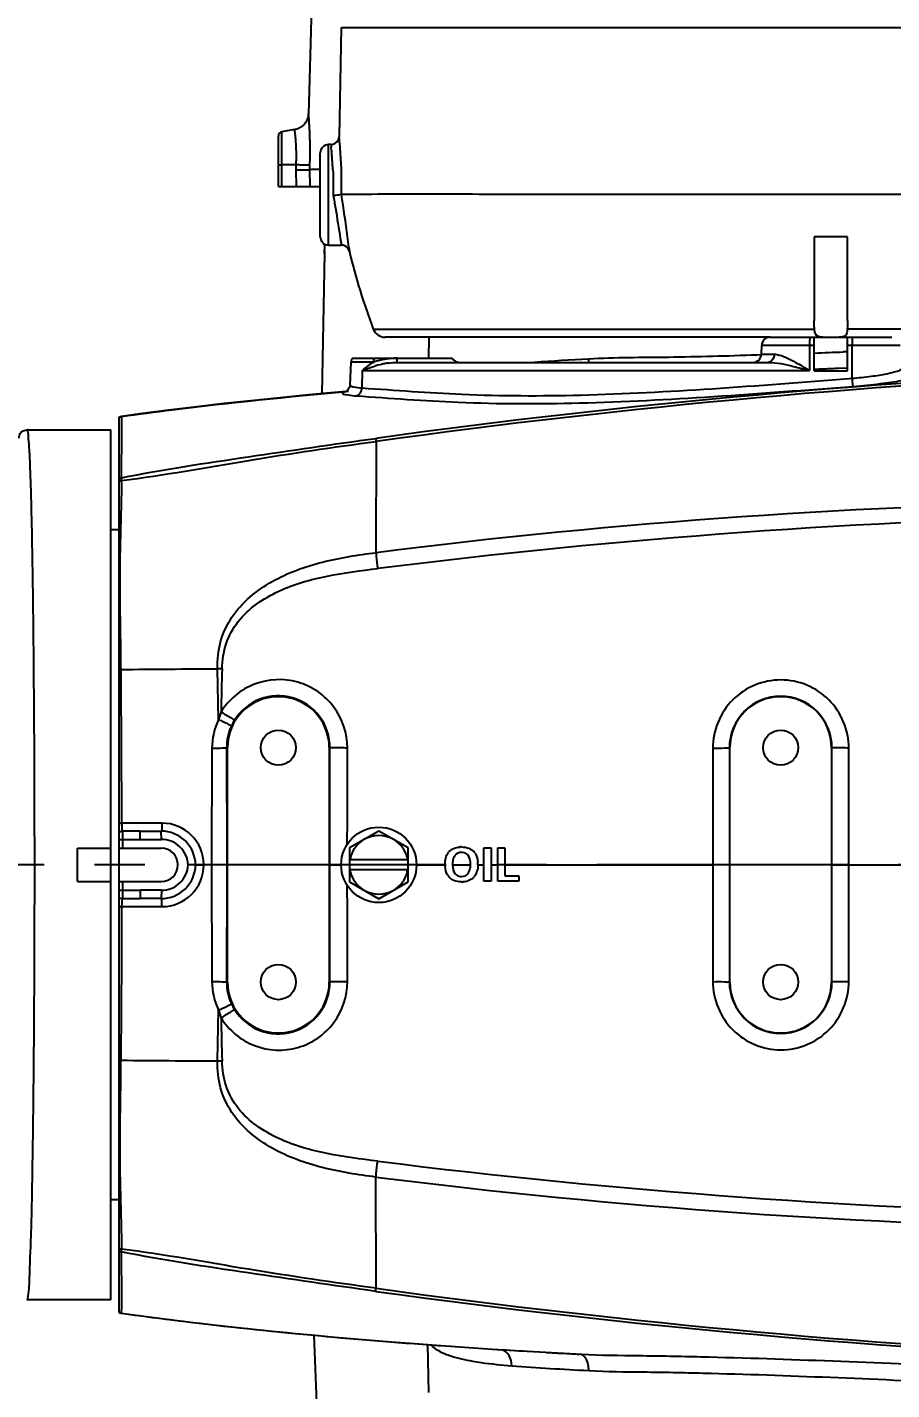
# Model space of a CAD drawing. Header units: millimetres. Extents: x 4086 to 8300, y 123 to 1549.
# Drawn here: x 7691.4 to 7717.22, y 625.55 to 666.22 of the extents above; entities that cross this region are included whole.
import ezdxf

# ---------------------------------------------------------------- set-up
doc = ezdxf.new("R2010")
doc.units = ezdxf.units.MM
doc.linetypes.add('CENTER', pattern=[0.6, 0.375, -0.075, 0.075, -0.075])
for name, color, linetype in [('中心线', 7, 'Continuous'), ('外形图', 7, 'Continuous'), ('尺寸标注', 7, 'Continuous'), ('运动范围', 7, 'Continuous')]:
    doc.layers.add(name, color=color, linetype=linetype)
doc.styles.add('思源黑', font='SourceHanSansCN-Normal.ttf')
doc.dimstyles.new('尺寸标注_1_4比例', dxfattribs={"dimtxt": 7, "dimasz": 6, "dimexe": 2, "dimexo": 1.5, "dimgap": 1, "dimtad": 1, "dimdec": 1, "dimlfac": 4, "dimdsep": 46, "dimtxsty": '思源黑', "dimcen": 0.09, "dimadec": 0, "dimazin": 0, "dimtp": 0.01, "dimtm": 0.01, "dimtfac": 1, "dimtdec": 1, "dimtofl": 0, "dimtmove": 0, "dimatfit": 3, "dimfxl": 1, "dimtolj": 1, "dimarcsym": 0})

# ---------------------------------------------------------------- blocks, each defined once
blk = doc.blocks.new('*D992')
at = {"layer": 'Defpoints', "color": 0}
for p in [(7645.229, 641.211), (7660.171, 641.211), (7727.758, 641.211), (7952.406, 601.599), (7690.663, 584.809)]:
    blk.add_point(p, dxfattribs=at)
at = {"layer": '尺寸标注', "color": 0, "lineweight": -2}
blk.add_line((7661.671, 641.211), (7662.252, 641.211), dxfattribs=at)
blk.add_arc((7727.758, 641.211), 67.507, 185.09413, 344.90587, dxfattribs=at)
at = {"layer": '尺寸标注', "color": 0}
for points in [[(7661.517, 635.261), (7659.519, 635.172), (7660.252, 641.211)], [(7793.912, 623.414), (7791.96, 623.849), (7794.24, 629.488)]]:
    blk.add_solid(points, dxfattribs=at)
at = {"layer": '尺寸标注', "color": 0, "insert": (7727.758, 578.414), "char_height": 7, "attachment_point": 5, "style": '思源黑'}
blk.add_mtext('\\A1;+\\A1;170%%d', dxfattribs=at)
blk = doc.blocks.new('*D993')
at = {"layer": 'Defpoints', "color": 0}
for p in [(7690.62, 697.68), (7952.412, 680.804), (7645.229, 641.211), (7664.809, 641.211), (7727.758, 641.211)]:
    blk.add_point(p, dxfattribs=at)
at = {"layer": '尺寸标注', "color": 0, "lineweight": -2}
blk.add_arc((7727.758, 641.211), 67.588, 15.08339, 174.91199, dxfattribs=at)
at = {"layer": '尺寸标注', "color": 0}
for points in [[(7792.042, 658.581), (7793.994, 659.016), (7794.32, 652.942)], [(7659.438, 647.249), (7661.436, 647.16), (7660.171, 641.211)]]:
    blk.add_solid(points, dxfattribs=at)
at = {"layer": '尺寸标注', "color": 0, "insert": (7727.758, 713.509), "char_height": 7, "attachment_point": 5, "style": '思源黑'}
blk.add_mtext('\\A1;-\\A1;170%%d', dxfattribs=at)

msp = doc.modelspace()

# ---------------------------------------------------------------- linework, layer by layer
at = {"layer": '中心线', "linetype": 'CENTER', "ltscale": 20}
msp.add_line((7979.909, 641.2169), (7475.7605, 641.2169), dxfattribs=at)
at = {"layer": '外形图'}
for p, q in [((7700.7768, 666.2169), (7700.7165, 662.9614)), ((7700.783, 666.2169), (7731.2033, 666.2169)), ((7698.9003, 661.4669), (7698.9003, 662.9737)), ((7699.3839, 663.1639), (7699.0036, 663.0968)), ((7699.0036, 661.4669), (7699.0036, 663.0968)), ((7700.4003, 659.7169), (7700.4003, 662.7169)), ((7700.4645, 662.7169), (7700.4003, 662.7169)), ((7700.1503, 659.9669), (7700.1503, 662.4669)), ((7699.4314, 662.1107), (7699.0036, 662.1094)), ((7699.427, 661.9643), (7699.4314, 662.1107)), ((7699.4369, 661.4669), (7699.427, 661.9643)), ((7699.8374, 661.9685), (7699.8414, 662.1039)), ((7699.8474, 661.4669), (7699.8375, 661.9685)), ((7698.9003, 661.4669), (7700.1503, 661.4669)), ((7700.4003, 659.7169), (7700.777, 659.7169)), ((7700.775, 659.7317), (7700.777, 659.7169)), ((7715.9003, 659.9669), (7714.9003, 659.9669)), ((7714.9003, 659.9669), (7714.9003, 657.4616)), ((7715.9003, 657.4616), (7715.9003, 659.9669)), ((7700.2756, 659.4669), (7700.1981, 655.2792)), ((7700.2792, 659.5335), (7700.276, 659.4669)), ((7701.0043, 659.6527), (7701.0199, 659.5261)), ((7701.0199, 659.5261), (7701.0199, 659.5259)), ((7701.7336, 657.21), (7702.6955, 657.2098)), ((7713.5834, 656.9669), (7702.0844, 656.9669)), ((7702.6955, 657.2098), (7705.4003, 657.2098)), ((7703.3916, 656.9669), (7703.3807, 656.3419)), ((7705.4003, 657.2098), (7714.9089, 657.2102)), ((7713.5834, 656.9669), (7714.9003, 656.9669)), ((7714.9003, 656.9669), (7715.9003, 656.9669)), ((7714.9003, 655.9669), (7714.9003, 656.9669)), ((7725.4003, 657.21), (7715.8917, 657.2103)), ((7715.9003, 656.9669), (7717.2173, 656.9669)), ((7715.9003, 655.9669), (7715.9003, 656.9669)), ((7713.3242, 656.4581), (7713.3335, 656.7256)), ((7713.3242, 656.4581), (7713.7119, 656.4581)), ((7713.3335, 656.7256), (7714.9003, 656.7256)), ((7714.764, 656.7256), (7714.7631, 655.9756)), ((7715.9004, 656.5356), (7715.7677, 656.5301)), ((7715.9003, 656.7256), (7717.4671, 656.7256)), ((7716.0378, 655.7404), (7716.0366, 656.7256)), ((7701.0454, 655.538), (7701.0694, 656.2256)), ((7701.0694, 656.2256), (7701.1027, 656.3419)), ((7701.7495, 656.2256), (7701.0694, 656.2256)), ((7701.1027, 656.3419), (7704.094, 656.3419)), ((7702.4341, 656.2169), (7713.5309, 656.2169)), ((7713.3144, 656.4367), (7713.184, 656.4324)), ((7701.3996, 655.454), (7701.4136, 655.9756)), ((7701.4136, 655.9756), (7714.7631, 655.9756)), ((7714.9003, 655.9669), (7715.9003, 655.9669)), ((7715.9004, 656.0441), (7715.6269, 656.0332)), ((7715.9465, 655.7332), (7716.0378, 655.7404)), ((7700.959, 655.3633), (7700.9266, 655.3422)), ((7700.9926, 655.3489), (7700.996, 655.3492)), ((7701.0454, 655.538), (7701.0454, 655.5375)), ((7694.2191, 654.6031), (7694.1503, 654.5818)), ((7694.1503, 627.8519), (7694.1503, 654.5818)), ((7694.2192, 654.6015), (7694.2191, 654.6031)), ((7694.2195, 654.584), (7694.2192, 654.6015)), ((7694.2196, 654.5817), (7694.2195, 654.584)), ((7691.4004, 654.2019), (7693.9003, 654.2019)), ((7693.9003, 628.2319), (7693.9003, 654.2019)), ((7701.816, 653.8567), (7701.8142, 650.5352)), ((7694.2123, 652.7687), (7694.2158, 653.0388)), ((7694.2137, 652.7521), (7694.2126, 652.7644)), ((7694.1503, 651.2169), (7693.9003, 651.2169)), ((7694.2055, 646.6279), (7694.2004, 647.0498)), ((7697.1147, 645.5573), (7697.0842, 647.0712)), ((7694.2286, 642.7156), (7694.2055, 646.6279)), ((7696.9143, 644.7018), (7696.9025, 641.2169)), ((7697.3807, 644.7169), (7697.3545, 644.7169)), ((7697.3807, 637.7169), (7697.3807, 644.7169)), ((7700.42, 644.7169), (7700.4407, 644.7169)), ((7700.42, 644.7169), (7700.42, 637.7169)), ((7712.3807, 644.7169), (7712.3677, 644.7169)), ((7712.3677, 644.7169), (7712.3699, 641.2169)), ((7712.3807, 637.7169), (7712.3807, 644.7169)), ((7715.42, 644.7169), (7715.4318, 644.7169)), ((7715.42, 644.7169), (7715.42, 637.7169)), ((7715.4296, 641.2169), (7715.4318, 644.7169)), ((7694.2291, 642.4618), (7694.2286, 642.7156)), ((7694.1503, 642.4609), (7694.1887, 642.4615)), ((7694.1887, 642.4615), (7694.2291, 642.4618)), ((7694.2503, 641.7169), (7694.2503, 642.222)), ((7694.7696, 642.2211), (7694.2503, 642.222)), ((7694.7696, 642.2211), (7694.2503, 642.2211)), ((7694.7696, 641.9712), (7694.7696, 642.2211)), ((7695.4058, 641.9747), (7695.403, 642.2224)), ((7701.9003, 642.2272), (7701.0253, 641.722)), ((7702.7753, 641.722), (7701.9003, 642.2272)), ((7694.1503, 641.9712), (7694.7696, 641.9712)), ((7700.9588, 641.8326), (7700.9591, 642.1266)), ((7692.9003, 641.7169), (7693.9003, 641.7169)), ((7692.9003, 640.7169), (7692.9003, 641.7169)), ((7694.1503, 641.7169), (7695.4003, 641.7169)), ((7701.0253, 641.722), (7701.0253, 640.7117)), ((7702.7753, 640.7117), (7702.7753, 641.722)), ((7705.0331, 641.7294), (7705.2504, 641.7294)), ((7705.0331, 640.7294), (7705.0331, 641.7294)), ((7705.2504, 641.7294), (7705.2504, 640.7294)), ((7705.4495, 641.7294), (7705.6668, 641.7294)), ((7705.4495, 640.7294), (7705.4495, 641.7294)), ((7705.6668, 641.7294), (7705.6668, 640.8902)), ((7696.9025, 641.2169), (7696.6734, 641.2169)), ((7696.9025, 641.2169), (7696.9143, 637.7319)), ((7697.3571, 641.2169), (7696.9025, 641.2169)), ((7700.4383, 641.2169), (7700.7753, 641.2169)), ((7702.7753, 641.3669), (7701.0253, 641.3669)), ((7702.7624, 641.0669), (7701.0383, 641.0669)), ((7703.0253, 641.2169), (7703.878, 641.2168)), ((7704.1021, 641.2169), (7704.6368, 641.2168)), ((7704.861, 641.2169), (7705.0331, 641.2169)), ((7705.2504, 641.2169), (7705.4495, 641.2169)), ((7712.3699, 641.2169), (7712.3677, 637.7169)), ((7715.4318, 637.7169), (7715.4296, 641.2169)), ((7692.9003, 640.7169), (7693.9003, 640.7169)), ((7694.1503, 640.7169), (7695.4003, 640.7169)), ((7694.2503, 640.2117), (7694.2503, 640.7169)), ((7700.9591, 640.3078), (7700.9588, 640.6011)), ((7701.0253, 640.7117), (7701.9003, 640.2065)), ((7701.9003, 640.2065), (7702.7753, 640.7117)), ((7705.2504, 640.7294), (7705.0331, 640.7294)), ((7706.0819, 640.7294), (7705.4495, 640.7294)), ((7705.6668, 640.8902), (7706.0819, 640.8902)), ((7706.0819, 640.8902), (7706.0819, 640.7294)), ((7694.1503, 640.4625), (7694.7696, 640.4625)), ((7694.2503, 640.2126), (7694.7696, 640.2126)), ((7694.2503, 640.2117), (7694.7696, 640.2126)), ((7694.7696, 640.4625), (7694.7696, 640.2126)), ((7695.4058, 640.459), (7695.403, 640.2113)), ((7694.1503, 639.9728), (7694.1887, 639.9722)), ((7694.1887, 639.9722), (7694.2291, 639.9719)), ((7694.2286, 639.7184), (7694.2291, 639.9719)), ((7697.3807, 637.7169), (7697.3545, 637.7169)), ((7700.42, 637.7169), (7700.4407, 637.7169)), ((7712.3807, 637.7169), (7712.3677, 637.7169)), ((7715.42, 637.7169), (7715.4318, 637.7169)), ((7697.0842, 635.3625), (7697.1147, 636.8764)), ((7701.816, 628.577), (7701.8142, 631.8985)), ((7694.1503, 631.2169), (7693.9003, 631.2169)), ((7694.2158, 629.3951), (7694.2123, 629.665)), ((7693.9003, 628.2319), (7691.4004, 628.2319)), ((7694.2192, 627.8322), (7694.2222, 628.0448)), ((7694.1503, 627.8519), (7694.2191, 627.8306)), ((7694.2191, 627.8306), (7694.2192, 627.8322)), ((7703.3916, 625.4669), (7703.3667, 626.8943)), ((7703.9025, 626.8554), (7704.3195, 626.8262)), ((7704.3195, 626.8263), (7705.4342, 626.7524)), ((7705.4028, 626.7544), (7705.4533, 626.7512)), ((7705.4342, 626.7524), (7707.9578, 626.6075))]:
    msp.add_line(p, q, dxfattribs=at)
for points in [[(7699.9005, 667.2163), (7699.8473, 665.3794), (7699.7955, 663.6306)], [(7699.7955, 663.6303), (7699.7955, 663.6287), (7699.7953, 663.6253), (7699.7951, 663.621), (7699.7948, 663.6158), (7699.7943, 663.6098), (7699.7937, 663.6029), (7699.7928, 663.5952), (7699.7917, 663.5864), (7699.7902, 663.5761), (7699.7882, 663.5644), (7699.7857, 663.5515), (7699.7825, 663.5375), (7699.7787, 663.5228), (7699.7742, 663.5075), (7699.769, 663.4917), (7699.7631, 663.4755), (7699.7563, 663.4589), (7699.7487, 663.4419), (7699.7401, 663.4247), (7699.7305, 663.4071), (7699.7198, 663.3893), (7699.7078, 663.3713), (7699.6946, 663.3531), (7699.6801, 663.3349), (7699.6641, 663.3168), (7699.6466, 663.2988), (7699.6277, 663.2812), (7699.6071, 663.264), (7699.585, 663.2475), (7699.5612, 663.2317), (7699.5356, 663.2168), (7699.5082, 663.203), (7699.4789, 663.1905), (7699.4477, 663.1795), (7699.4144, 663.1702), (7699.3839, 663.1639)], [(7700.9264, 655.3441), (7700.3492, 655.2932), (7699.6131, 655.2251), (7698.8559, 655.1513), (7698.0788, 655.0716), (7697.2808, 654.9852), (7696.4613, 654.8912), (7695.6202, 654.7889), (7694.7581, 654.677), (7694.2191, 654.6031)], [(7701.0454, 655.5375), (7701.0386, 655.4893), (7700.959, 655.3633)], [(7694.1503, 654.5802), (7694.1668, 654.5876), (7694.1839, 654.5936), (7694.2014, 654.5983), (7694.2192, 654.6015)], [(7694.1503, 652.7499), (7694.1703, 652.758), (7694.1911, 652.7643), (7694.2123, 652.7687)], [(7694.1503, 652.6713), (7694.1667, 652.6773), (7694.1836, 652.6823), (7694.201, 652.6861), (7694.2186, 652.6888)], [(7694.1503, 647.046), (7694.1665, 647.0477), (7694.1833, 647.0492), (7694.2004, 647.0502)], [(7694.1503, 635.3872), (7694.1665, 635.3855), (7694.1832, 635.3842), (7694.2004, 635.3831)], [(7694.1503, 629.7624), (7694.1667, 629.7564), (7694.1836, 629.7514), (7694.201, 629.7476), (7694.2186, 629.7449)], [(7694.1503, 629.6838), (7694.1703, 629.6757), (7694.191, 629.6694), (7694.2123, 629.665)], [(7694.1503, 627.8535), (7694.1668, 627.8461), (7694.1839, 627.8401), (7694.2014, 627.8354), (7694.2192, 627.8322)], [(7694.2191, 627.8306), (7694.8044, 627.7505), (7695.718, 627.6326), (7696.6141, 627.5245), (7697.4905, 627.4254), (7698.3459, 627.3342), (7699.1801, 627.2504), (7699.9914, 627.1732), (7700.7772, 627.1024), (7701.5355, 627.0375), (7702.2645, 626.9783), (7702.9617, 626.9243), (7703.6169, 626.8758), (7703.9025, 626.8554)], [(7699.9599, 627.1762), (7700.0474, 624.9115), (7700.1799, 621.6968)]]:
    msp.add_lwpolyline(points, dxfattribs=at)
for centre, radius in [((7698.9003, 644.7169), 0.525), ((7713.9003, 644.7169), 0.525), ((7701.9003, 641.2169), 1.125), ((7698.9003, 637.7169), 0.525), ((7713.9003, 637.7169), 0.525)]:
    msp.add_circle(centre, radius, dxfattribs=at)
for centre, radius, start, end in [((7699.0253, 662.9737), 0.125, 100, 180), ((7700.4003, 662.4669), 0.25, 90, 180), ((7691.6224, 661.6327), 8.9095, 4.69219, 5.57116), ((7690.1059, 661.5099), 10.431, 3.48902, 4.68311), ((7685.8446, 661.4886), 14.944, 358.97028, 3.71589), ((7688.5386, 661.4111), 12.0014, 2.6197, 3.5041), ((7635.6871, 651.3628), 65.8416, 7.510549, 8.61282), ((7700.4003, 659.9669), 0.25, 180, 270), ((7684.2921, 660.2769), 16.0044, 357.33765, 357.99292), ((7651.2583, 653.45), 50.1312, 7.10737, 7.47173), ((7720.4867, 664.2554), 20.0331, 193.65554, 200.59069), ((7702.0844, 657.3419), 0.375, 200.59706, 270.00172), ((7713.5834, 656.7169), 0.25, 90, 178), ((7713.0743, 656.4669), 0.25, 270, 358), ((7721.7825, 656.717), 7.0185, 179.73491, 179.93006), ((7699.2291, 1052.2081), 396.0235, 272.268104, 272.393469), ((7709.019, 656.717), 7.0177, 0.06995, 0.26512), ((7704.1649, 647.4596), 9.0923, 105.26495, 105.50543), ((7702.773, 652.7734), 3.4747, 103.16929, 106.9999), ((7702.6252, 653.3934), 2.8373, 100.92673, 103.11605), ((7702.5466, 653.8021), 2.4211, 98.53794, 100.93294), ((7704.3105, 656.4669), 0.25, 210, 264.4186), ((7713.3682, 554.7281), 101.7181, 92.931009, 93.848419), ((7707.3523, 656.2948), 0.815, 354.50525, 1.29013), ((7734.5453, 416.2834), 239.9091, 92.368384, 97.843413), ((7735.2493, 411.8958), 244.2595, 92.495735, 97.867122), ((7701.5039, 659.3881), 4.1815, 265.41546, 266.23222), ((7692.5045, 652.5691), 1.7183, 3.53912, 3.99271), ((7726.4012, 455.6418), 196.4382, 90.792838, 97.190228), ((7727.7984, 442.9778), 208.7015, 91.137878, 97.137828), ((7696.4478, 620.4872), 26.5917, 88.34018, 88.62859), ((7811.0411, 643.9247), 113.8665, 178.418271, 179.063363), ((6978.5927, 641.2568), 713.0299, 359.9968263, 0.4337003), ((7698.9003, 644.7169), 1.5196, 0, 180), ((7713.9003, 644.7169), 1.5196, 0, 180), ((7696.8747, 642.475), 2.6456, 180.28591, 180.78944), ((7696.9414, 642.4759), 2.7124, 180.78813, 181.27275), ((7694.8624, 756.9117), 114.6906, 269.953678, 270.270109), ((7695.4226, 641.2111), 1.2509, 0.26411, 89.96523), ((7694.7689, 699.925), 57.9538, 270.000695, 270.629609), ((7701.9003, 641.2169), 0.875, 34.86379, 145.13621), ((7695.4003, 641.2169), 0.5, 270, 90), ((7701.8933, 641.221), 0.8669, 145.09728, 153.50611), ((7701.8983, 641.2152), 0.8776, 29.91707, 34.8761), ((7704.2937, 641.3413), 0.3985, 136.48567, 140.75481), ((7704.3681, 640.9844), 0.7658, 89.94908, 93.92005), ((7704.442, 641.34), 0.3999, 43.39721, 48.3251), ((7704.4335, 641.332), 0.4116, 34.25914, 43.40279), ((7012.062, 641.0512), 679.5607, 359.5555404, 0.0140119), ((7695.4226, 641.2226), 1.2509, 270.03433, 359.73686), ((7704.7759, 641.2314), 0.8981, 180.92904, 183.27965), ((7704.9779, 641.2244), 0.8759, 178.56494, 180.49143), ((7703.8489, 641.2276), 0.7879, 357.45572, 359.21599), ((7704.333, 641.1748), 0.5226, 339.16813, 343.17482), ((7704.0288, 641.2345), 0.8323, 1.89048, 4.45355), ((7703.921, 641.2312), 0.9401, 359.12322, 1.87337), ((7701.9024, 641.2185), 0.8776, 209.91707, 214.8761), ((7701.9003, 641.2169), 0.875, 214.86379, 325.13621), ((7701.9073, 641.2127), 0.8669, 325.09728, 333.50611), ((7704.3098, 641.1271), 0.4154, 210.8776, 222.81327), ((7704.2974, 641.1159), 0.3986, 222.8431, 227.18406), ((7704.3695, 641.4587), 0.751, 269.94605, 274.05841), ((7704.4308, 641.1274), 0.4136, 316.80353, 321.53877), ((7694.7689, 582.5087), 57.9538, 89.370392, 89.999305), ((7694.8624, 525.522), 114.6906, 89.729891, 90.046322), ((7265.3502, 640.2866), 428.8788, 359.400968, 359.924093), ((7698.9003, 637.7169), 1.5196, 180, 0), ((7713.9003, 637.7169), 1.5196, 180, 0), ((7810.9285, 638.5066), 113.7538, 180.936339, 181.582071), ((7696.6976, 652.5052), 17.1471, 271.29238, 271.7392), ((7727.797, 839.4306), 208.6763, 262.86169, 268.862369), ((7726.3998, 826.7729), 196.4192, 262.809462, 269.207474), ((7688.2538, 630.1661), 5.9796, 355.19284, 355.73743), ((7683.8252, 630.5), 10.4207, 355.71631, 355.86266), ((7690.7637, 629.9334), 3.4606, 358.10466, 359.59604), ((7734.5475, 866.1739), 239.9328, 262.156857, 267.631347), ((7735.2522, 870.5711), 244.2927, 262.133267, 267.503925), ((7665.9974, 628.2905), 28.2259, 359.50126, 359.73902), ((7718.4983, 832.5192), 206.1811, 266.372506, 266.651637), ((7712.9304, 730.2831), 103.7941, 266.670835, 267.049739), ((7713.3862, 739.2248), 112.7474, 267.052258, 267.208475), ((7713.3033, 726.5775), 100.5881, 265.761315, 267.073068)]:
    msp.add_arc(centre, radius, start, end, dxfattribs=at)
for points, knots in [([(7699.8414, 662.1039), (7699.8445, 662.2104), (7699.8484, 662.4188), (7699.8476, 662.6752), (7699.8439, 662.87), (7699.8399, 663.0049), (7699.835, 663.1299), (7699.8295, 663.2439), (7699.8236, 663.3454), (7699.8178, 663.4332), (7699.8122, 663.5062), (7699.8077, 663.5575), (7699.8045, 663.5904), (7699.8025, 663.6088), (7699.8009, 663.6215), (7699.7998, 663.6296), (7699.799, 663.634), (7699.7984, 663.6374), (7699.7977, 663.6395), (7699.7975, 663.6411), (7699.7964, 663.6413), (7699.7963, 663.6396), (7699.7959, 663.6378), (7699.7957, 663.6345), (7699.7956, 663.632), (7699.7955, 663.6306)], [0, 0, 0, 0, 0.2061403, 0.4033507, 0.4959837, 0.5833172, 0.6643607, 0.7382204, 0.8040729, 0.8610712, 0.9085172, 0.9458572, 0.9605626, 0.9725442, 0.981776, 0.9853567, 0.9882453, 0.9904415, 0.9919472, 0.9927757, 0.9930765, 0.9937755, 0.9951512, 0.9972254, 1, 1, 1, 1]), ([(7699.4314, 662.1107), (7699.4344, 662.1799), (7699.438, 662.3155), (7699.4374, 662.512), (7699.4322, 662.6669), (7699.426, 662.7809), (7699.4208, 662.8569), (7699.4152, 662.9257), (7699.4094, 662.9865), (7699.4038, 663.0389), (7699.3986, 663.0824), (7699.3944, 663.1128), (7699.3914, 663.1324), (7699.3895, 663.1435), (7699.3878, 663.152), (7699.3864, 663.1585), (7699.3854, 663.1617), (7699.3844, 663.164), (7699.3839, 663.1639)], [0, 0, 0, 0, 0.1966311, 0.3851181, 0.5581304, 0.6367615, 0.7091541, 0.7746534, 0.8326715, 0.8826874, 0.9242524, 0.9569934, 0.9699602, 0.9806177, 0.9889441, 0.9949267, 0.9985721, 1, 1, 1, 1]), ([(7700.6769, 662.8361), (7700.6887, 662.8557), (7700.7065, 662.8967), (7700.7141, 662.9408), (7700.7145, 662.9622)], [0, 0, 0, 0, 0.5160746, 1, 1, 1, 1]), ([(7700.7572, 662.4571), (7700.7527, 662.5265), (7700.7396, 662.6947), (7700.7273, 662.8632), (7700.7145, 662.9617)], [0, 0, 0, 0, 0.4119855, 1, 1, 1, 1]), ([(7700.4645, 662.7169), (7700.4836, 662.7166), (7700.4536, 662.5984), (7700.4846, 662.5518), (7700.4899, 662.4976)], [0, 0, 0, 0, 0.260212, 1, 1, 1, 1]), ([(7698.9003, 662.1072), (7698.9003, 662.1074), (7698.9013, 662.1074), (7698.9024, 662.1077), (7698.9049, 662.1078), (7698.9098, 662.1081), (7698.9182, 662.1084), (7698.9305, 662.1087), (7698.9458, 662.1089), (7698.9634, 662.1092), (7698.983, 662.1093), (7698.9966, 662.1094), (7699.0036, 662.1094)], [0, 0, 0, 0, 0.0049556, 0.0188458, 0.0417494, 0.0735204, 0.1626644, 0.2836033, 0.4326739, 0.605352, 0.7963937, 1, 1, 1, 1]), ([(7699.427, 661.9643), (7699.4402, 661.9643), (7699.4661, 661.9659), (7699.5046, 661.9643), (7699.542, 661.9647), (7699.589, 661.9646), (7699.6434, 661.9649), (7699.7024, 661.9654), (7699.746, 661.9661), (7699.7758, 661.9667), (7699.794, 661.9672), (7699.8073, 661.9676), (7699.8165, 661.9681), (7699.8222, 661.9684), (7699.8265, 661.9683), (7699.8296, 661.9688), (7699.8315, 661.9695), (7699.8335, 661.9697), (7699.8353, 661.9682), (7699.8363, 661.9657), (7699.8369, 661.9637), (7699.8372, 661.9625)], [0, 0, 0, 0, 0.0949153, 0.1878466, 0.2782018, 0.3653955, 0.5280632, 0.6716322, 0.7923785, 0.8431931, 0.8871835, 0.9240629, 0.9397693, 0.953602, 0.9655266, 0.9708745, 0.9758519, 0.9801354, 0.9846906, 0.9912857, 1, 1, 1, 1]), ([(7699.8414, 662.1039), (7699.8364, 662.1035), (7699.8221, 662.1034), (7699.7948, 662.1032), (7699.7558, 662.1036), (7699.6838, 662.1047), (7699.5745, 662.107), (7699.4818, 662.1093), (7699.4314, 662.1107)], [0, 0, 0, 0, 0.0368681, 0.1040717, 0.1998976, 0.3218764, 0.6311007, 1, 1, 1, 1]), ([(7700.149, 661.9695), (7700.1163, 661.9695), (7700.0124, 661.9694), (7699.9086, 661.9692), (7699.8375, 661.9685)], [0, 0, 0, 0, 0.3153822, 1, 1, 1, 1]), ([(7700.5377, 661.2079), (7700.5653, 661.2094), (7700.6029, 661.2061), (7700.759, 661.223), (7700.7252, 661.2347)], [0, 0, 0, 0, 0.4357494, 1, 1, 1, 1]), ([(7700.5377, 661.2079), (7700.5605, 661.0794), (7700.6346, 660.6493), (7700.7037, 660.2183), (7700.7484, 659.9157)], [0, 0, 0, 0, 0.29907, 1, 1, 1, 1]), ([(7729.6667, 661.2346), (7729.3953, 661.2937), (7728.691, 661.2298), (7727.4692, 661.2095), (7725.8744, 661.2149), (7723.9716, 661.2383), (7721.8096, 661.2338), (7718.6051, 661.2194), (7714.4818, 661.227), (7709.7395, 661.2343), (7705.6714, 661.2146), (7702.765, 661.2566), (7701.2707, 661.2213), (7700.7862, 661.2231)], [0, 0, 0, 0, 0.0288511, 0.072056, 0.1276397, 0.1942129, 0.2698191, 0.3521771, 0.5270998, 0.6981107, 0.8447689, 0.9496714, 1, 1, 1, 1]), ([(7700.276, 659.4669), (7700.2761, 659.4727), (7700.2822, 659.5569), (7700.2843, 659.6411), (7700.2871, 659.7196)], [0, 0, 0, 0, 0.0695091, 1, 1, 1, 1]), ([(7700.7484, 659.9157), (7700.7516, 659.8942), (7700.7606, 659.8329), (7700.7694, 659.7716), (7700.775, 659.7317)], [0, 0, 0, 0, 0.3503858, 1, 1, 1, 1]), ([(7700.8845, 659.6922), (7700.8674, 659.7003), (7700.8321, 659.7124), (7700.795, 659.7169), (7700.777, 659.7169)], [0, 0, 0, 0, 0.5125557, 1, 1, 1, 1]), ([(7714.9088, 657.2116), (7714.9078, 657.2253), (7714.9059, 657.2528), (7714.9043, 657.2803), (7714.9036, 657.294)], [0, 0, 0, 0, 0.4998666, 1, 1, 1, 1]), ([(7714.7727, 656.9669), (7714.7673, 656.9669), (7714.7731, 656.934), (7714.7588, 656.878), (7714.7643, 656.8013), (7714.7641, 656.7495)], [0, 0, 0, 0, 0.0748874, 0.2864864, 1, 1, 1, 1]), ([(7714.9357, 657.0697), (7714.9269, 657.0905), (7714.9153, 657.1379), (7714.9106, 657.186), (7714.9088, 657.2116)], [0, 0, 0, 0, 0.46773, 1, 1, 1, 1]), ([(7715.7858, 656.9873), (7715.7652, 656.9783), (7715.717, 656.9682), (7715.6687, 656.9668), (7715.6428, 656.9669)], [0, 0, 0, 0, 0.4655172, 1, 1, 1, 1]), ([(7715.865, 657.0699), (7715.8573, 657.0516), (7715.8365, 657.0174), (7715.8033, 656.9949), (7715.7858, 656.9873)], [0, 0, 0, 0, 0.510752, 1, 1, 1, 1]), ([(7715.8919, 657.2123), (7715.8901, 657.1866), (7715.8854, 657.1384), (7715.8738, 657.0908), (7715.865, 657.0699)], [0, 0, 0, 0, 0.532145, 1, 1, 1, 1]), ([(7716.0279, 656.9669), (7716.0333, 656.9669), (7716.0275, 656.934), (7716.0418, 656.878), (7716.0363, 656.8013), (7716.0365, 656.7495)], [0, 0, 0, 0, 0.0748874, 0.2864864, 1, 1, 1, 1]), ([(7713.7118, 656.4581), (7713.711, 656.4267), (7713.6977, 656.3229), (7713.6019, 656.2169), (7713.5269, 656.2169)], [0, 0, 0, 0, 0.2954619, 1, 1, 1, 1]), ([(7713.7119, 656.4581), (7713.7607, 656.4581), (7713.9871, 656.4145), (7714.1894, 656.303), (7714.346, 656.2169)], [0, 0, 0, 0, 0.2147401, 1, 1, 1, 1]), ([(7702.4398, 656.2169), (7702.4513, 656.2169), (7702.4449, 656.283), (7702.4545, 656.3113), (7702.4558, 656.3419)], [0, 0, 0, 0, 0.2738118, 1, 1, 1, 1]), ([(7704.1885, 656.2421), (7704.1986, 656.2384), (7704.2186, 656.2317), (7704.2391, 656.2263), (7704.2493, 656.224)], [0, 0, 0, 0, 0.5061566, 1, 1, 1, 1]), ([(7704.2493, 656.224), (7704.2554, 656.2226), (7704.2677, 656.2203), (7704.28, 656.2186), (7704.2862, 656.218)], [0, 0, 0, 0, 0.5022335, 1, 1, 1, 1]), ([(7713.184, 656.4324), (7712.3054, 656.4038), (7710.6336, 656.3522), (7708.9594, 656.36), (7708.167, 656.3132)], [0, 0, 0, 0, 0.525477, 1, 1, 1, 1]), ([(7701.3996, 655.454), (7702.3926, 655.3866), (7704.564, 655.2155), (7708.0545, 655.2097), (7711.9104, 655.4203), (7714.5814, 655.6263), (7715.9465, 655.7332)], [0, 0, 0, 0, 0.2049515, 0.4483605, 0.7180336, 1, 1, 1, 1]), ([(7716.0378, 655.7404), (7716.2254, 655.7573), (7716.5633, 655.7955), (7717.0381, 655.8602), (7717.2891, 655.9304), (7717.4921, 655.9768), (7717.4918, 656.0199)], [0, 0, 0, 0, 0.37875, 0.6979385, 0.9134042, 1, 1, 1, 1]), ([(7716.0648, 655.5009), (7716.0613, 655.5083), (7716.0538, 655.5902), (7716.0435, 655.6684), (7716.0378, 655.7404)], [0, 0, 0, 0, 0.1014427, 1, 1, 1, 1]), ([(7716.0648, 655.5009), (7716.339, 655.5221), (7716.8022, 655.5695), (7717.3835, 655.6434), (7717.6229, 655.7131), (7717.7762, 655.7525), (7717.7029, 655.8414), (7717.6392, 655.8322), (7717.5948, 655.8387)], [0, 0, 0, 0, 0.4347162, 0.7600727, 0.8573807, 0.9045984, 0.9292037, 1, 1, 1, 1]), ([(7694.2192, 654.6015), (7694.7214, 654.6717), (7696.9519, 654.9644), (7699.1906, 655.192), (7700.9264, 655.3435)], [0, 0, 0, 0, 0.2254258, 1, 1, 1, 1]), ([(7700.8425, 655.3198), (7700.8314, 655.3152), (7700.79, 655.2663), (7701.0098, 655.2445), (7701.0852, 655.2267), (7701.1696, 655.22)], [0, 0, 0, 0, 0.0903078, 0.3606413, 1, 1, 1, 1]), ([(7700.9926, 655.3486), (7700.9759, 655.3469), (7700.9254, 655.3406), (7700.8741, 655.3328), (7700.8425, 655.3198)], [0, 0, 0, 0, 0.3287292, 1, 1, 1, 1]), ([(7701.0454, 655.5375), (7701.0453, 655.5034), (7701.2208, 655.4796), (7701.3113, 655.4609), (7701.3996, 655.454)], [0, 0, 0, 0, 0.2783317, 1, 1, 1, 1]), ([(7701.2291, 655.2156), (7702.2436, 655.1486), (7704.46, 654.9776), (7708.0205, 654.9736), (7711.9512, 655.1862), (7714.6736, 655.3935), (7716.0648, 655.5009)], [0, 0, 0, 0, 0.2052906, 0.4487077, 0.7182396, 1, 1, 1, 1]), ([(7694.223, 654.2718), (7694.2229, 654.3079), (7694.2222, 654.4112), (7694.2209, 654.5145), (7694.2196, 654.5817)], [0, 0, 0, 0, 0.3493191, 1, 1, 1, 1]), ([(7691.1504, 653.9519), (7691.15, 654.0155), (7691.2024, 654.1494), (7691.3362, 654.2019), (7691.4004, 654.2019)], [0, 0, 0, 0, 0.4979524, 1, 1, 1, 1]), ([(7691.4091, 654.1918), (7691.4079, 654.1945), (7691.4061, 654.1986), (7691.402, 654.2018), (7691.4004, 654.2019)], [0, 0, 0, 0, 0.6331149, 1, 1, 1, 1]), ([(7691.5899, 648.0019), (7691.5812, 648.8309), (7691.5612, 650.3032), (7691.528, 652.0165), (7691.4906, 653.0787), (7691.4715, 653.6185), (7691.4381, 653.9656), (7691.4307, 654.1422), (7691.4091, 654.1918)], [0, 0, 0, 0, 0.401447, 0.7132235, 0.82942, 0.916706, 0.9738032, 1, 1, 1, 1]), ([(7694.2158, 653.0388), (7694.2174, 653.1668), (7694.2222, 653.5778), (7694.2243, 653.9888), (7694.223, 654.2718)], [0, 0, 0, 0, 0.3116144, 1, 1, 1, 1]), ([(7694.2123, 652.7687), (7695.4671, 653.025), (7698.0039, 653.3948), (7700.5369, 653.773), (7701.8058, 653.9481)], [0, 0, 0, 0, 0.4999384, 1, 1, 1, 1]), ([(7694.2186, 652.6888), (7695.4895, 652.8478), (7698.0103, 653.3169), (7700.5464, 653.6826), (7701.816, 653.8567)], [0, 0, 0, 0, 0.4998733, 1, 1, 1, 1]), ([(7701.8059, 653.948), (7701.8069, 653.9359), (7701.8102, 653.9053), (7701.8138, 653.8747), (7701.816, 653.8562)], [0, 0, 0, 0, 0.3955453, 1, 1, 1, 1]), ([(7694.2186, 652.6888), (7694.2177, 652.7004), (7694.2162, 652.7216), (7694.2145, 652.7427), (7694.2137, 652.7521)], [0, 0, 0, 0, 0.5522968, 1, 1, 1, 1]), ([(7694.197, 647.3967), (7694.188, 648.2761), (7694.1523, 649.9074), (7694.2042, 651.5382), (7694.2217, 652.2897)], [0, 0, 0, 0, 0.539133, 1, 1, 1, 1]), ([(7697.0842, 647.0712), (7697.0779, 647.3402), (7697.1282, 647.8854), (7697.593, 648.8753), (7698.6759, 649.7614), (7700.2096, 650.3023), (7701.2782, 650.471), (7701.8142, 650.5352)], [0, 0, 0, 0, 0.1250281, 0.2499926, 0.4987403, 0.7491154, 1, 1, 1, 1]), ([(7701.8145, 650.5356), (7701.8173, 650.5012), (7701.832, 650.3431), (7701.8506, 650.1854), (7701.8659, 650.0619)], [0, 0, 0, 0, 0.2169493, 1, 1, 1, 1]), ([(7697.218, 647.0677), (7697.2259, 647.3204), (7697.2958, 647.8304), (7697.7959, 648.7319), (7698.8886, 649.4659), (7700.3558, 649.871), (7701.3625, 650.0005), (7701.8659, 650.0619)], [0, 0, 0, 0, 0.1250596, 0.2499974, 0.4987087, 0.7491471, 1, 1, 1, 1]), ([(7700.9609, 644.7047), (7700.9611, 645.1366), (7700.6685, 646.0256), (7699.5236, 646.8075), (7698.1383, 646.7516), (7697.4184, 646.1527), (7697.1899, 645.786)], [0, 0, 0, 0, 0.2500421, 0.4999298, 0.7498796, 1, 1, 1, 1]), ([(7715.9347, 644.7044), (7715.9349, 645.2225), (7715.4965, 646.3022), (7713.9052, 646.9537), (7712.3133, 646.3029), (7711.875, 645.2229), (7711.8752, 644.7047)], [0, 0, 0, 0, 0.2499751, 0.4999701, 0.7499927, 1, 1, 1, 1]), ([(7700.4407, 644.7169), (7700.4409, 645.0435), (7700.2192, 645.7156), (7699.3536, 646.3065), (7698.306, 646.2645), (7697.7615, 645.8116), (7697.5885, 645.5342)], [0, 0, 0, 0, 0.2500393, 0.4998368, 0.7497366, 1, 1, 1, 1]), ([(7715.4318, 644.7169), (7715.4321, 645.1078), (7715.1011, 645.9227), (7713.9, 646.4138), (7712.6987, 645.923), (7712.3675, 645.1079), (7712.3677, 644.7169)], [0, 0, 0, 0, 0.2499326, 0.4999347, 0.7499979, 1, 1, 1, 1]), ([(7697.1147, 645.5573), (7697.1646, 645.534), (7697.2537, 645.49), (7697.3774, 645.4349), (7697.4426, 645.3881), (7697.4935, 645.3733), (7697.4954, 645.3616)], [0, 0, 0, 0, 0.3856699, 0.7042645, 0.9173842, 1, 1, 1, 1]), ([(7697.1899, 645.786), (7697.2833, 645.7277), (7697.4098, 645.636), (7697.5551, 645.5673), (7697.5885, 645.5342)], [0, 0, 0, 0, 0.7008888, 1, 1, 1, 1]), ([(7696.9143, 644.7018), (7697.0177, 644.7023), (7697.1588, 644.6943), (7697.2946, 644.7169), (7697.3466, 644.7077), (7697.3545, 644.7169)], [0, 0, 0, 0, 0.7035393, 0.9175404, 1, 1, 1, 1]), ([(7700.9609, 644.7047), (7700.8962, 644.7046), (7700.7766, 644.707), (7700.6143, 644.7027), (7700.5128, 644.7192), (7700.4515, 644.7068), (7700.4407, 644.7169)], [0, 0, 0, 0, 0.3731731, 0.6946808, 0.9148809, 1, 1, 1, 1]), ([(7711.8752, 644.7047), (7711.9899, 644.7048), (7712.146, 644.6957), (7712.3004, 644.7187), (7712.3576, 644.7075), (7712.3677, 644.7169)], [0, 0, 0, 0, 0.6981873, 0.9161061, 1, 1, 1, 1]), ([(7715.9347, 644.7044), (7715.8717, 644.7044), (7715.7558, 644.7068), (7715.5988, 644.7028), (7715.5011, 644.7189), (7715.442, 644.7071), (7715.4318, 644.7169)], [0, 0, 0, 0, 0.3756991, 0.6966697, 0.9154685, 1, 1, 1, 1]), ([(7694.2503, 642.222), (7694.2322, 642.2258), (7694.2452, 642.3208), (7694.2307, 642.369), (7694.2297, 642.4156)], [0, 0, 0, 0, 0.2842832, 1, 1, 1, 1]), ([(7695.4233, 642.462), (7695.4231, 642.4088), (7695.4146, 642.332), (7695.4182, 642.2449), (7695.403, 642.2224)], [0, 0, 0, 0, 0.6617365, 1, 1, 1, 1]), ([(7696.4262, 641.2169), (7696.4235, 641.4755), (7696.2009, 642.0115), (7695.6616, 642.2232), (7695.403, 642.2224)], [0, 0, 0, 0, 0.5000389, 1, 1, 1, 1]), ([(7696.2014, 641.2169), (7696.1962, 641.4145), (7696.0173, 641.8211), (7695.6037, 641.9768), (7695.4058, 641.9747)], [0, 0, 0, 0, 0.4997102, 1, 1, 1, 1]), ([(7703.8779, 641.2169), (7703.8779, 641.2222), (7703.8773, 641.295), (7703.8846, 641.3604), (7703.8984, 641.4149)], [0, 0, 0, 0, 0.0732327, 1, 1, 1, 1]), ([(7704.6368, 641.2169), (7704.6368, 641.2208), (7704.6377, 641.3413), (7704.6132, 641.4327), (7704.5658, 641.4954)], [0, 0, 0, 0, 0.032665, 1, 1, 1, 1]), ([(7695.403, 640.2113), (7695.6615, 640.2105), (7696.2008, 640.4222), (7696.4236, 640.9582), (7696.4262, 641.2169)], [0, 0, 0, 0, 0.4998418, 1, 1, 1, 1]), ([(7695.4058, 640.459), (7695.6037, 640.4569), (7696.0173, 640.6126), (7696.1963, 641.0192), (7696.2014, 641.2169)], [0, 0, 0, 0, 0.5002891, 1, 1, 1, 1]), ([(7696.4262, 641.2155), (7696.4134, 641.2155), (7696.3385, 641.2179), (7696.2635, 641.2169), (7696.2014, 641.2169)], [0, 0, 0, 0, 0.1713555, 1, 1, 1, 1]), ([(7696.4262, 641.2169), (7696.4403, 641.2169), (7696.5227, 641.2177), (7696.6051, 641.2139), (7696.6735, 641.2139)], [0, 0, 0, 0, 0.170239, 1, 1, 1, 1]), ([(7705.6668, 641.2169), (7706.1719, 641.2169), (7708.242, 641.2169), (7710.3121, 641.2168), (7711.8772, 641.2167)], [0, 0, 0, 0, 0.2439701, 1, 1, 1, 1]), ([(7712.3699, 641.2169), (7712.3563, 641.2169), (7712.192, 641.2166), (7712.0278, 641.2209), (7711.8772, 641.2209)], [0, 0, 0, 0, 0.083305, 1, 1, 1, 1]), ([(7715.4296, 641.2169), (7715.4436, 641.2169), (7715.6114, 641.217), (7715.7792, 641.213), (7715.9329, 641.213)], [0, 0, 0, 0, 0.0836555, 1, 1, 1, 1]), ([(7715.9329, 641.2178), (7716.581, 641.2177), (7719.1325, 641.2173), (7721.6841, 641.2165), (7723.5875, 641.2155)], [0, 0, 0, 0, 0.254003, 1, 1, 1, 1]), ([(7694.2291, 639.9719), (7694.2292, 639.9951), (7694.231, 640.0684), (7694.2323, 640.1425), (7694.2424, 640.1918)], [0, 0, 0, 0, 0.3152052, 1, 1, 1, 1]), ([(7694.2483, 640.2101), (7694.2486, 640.2105), (7694.2492, 640.2112), (7694.25, 640.2116), (7694.2503, 640.2117)], [0, 0, 0, 0, 0.5719108, 1, 1, 1, 1]), ([(7695.4233, 639.9717), (7695.4231, 640.0249), (7695.4146, 640.1017), (7695.4182, 640.1888), (7695.403, 640.2113)], [0, 0, 0, 0, 0.6617365, 1, 1, 1, 1]), ([(7696.9143, 637.7319), (7697.0177, 637.7314), (7697.1588, 637.7394), (7697.2946, 637.7169), (7697.3466, 637.726), (7697.3545, 637.7169)], [0, 0, 0, 0, 0.7035391, 0.9175403, 1, 1, 1, 1]), ([(7697.1899, 636.6477), (7697.4184, 636.281), (7698.1383, 635.6822), (7699.5236, 635.6262), (7700.6685, 636.4081), (7700.9611, 637.2971), (7700.9609, 637.7291)], [0, 0, 0, 0, 0.2501188, 0.5000681, 0.7499564, 1, 1, 1, 1]), ([(7697.5885, 636.8995), (7697.7614, 636.6221), (7698.3059, 636.1693), (7699.3534, 636.1271), (7700.2192, 636.718), (7700.4409, 637.3901), (7700.4407, 637.7169)], [0, 0, 0, 0, 0.250213, 0.5001128, 0.7499103, 1, 1, 1, 1]), ([(7700.9609, 637.7291), (7700.8962, 637.7291), (7700.7766, 637.7268), (7700.6143, 637.731), (7700.5128, 637.7145), (7700.4515, 637.7269), (7700.4407, 637.7169)], [0, 0, 0, 0, 0.3731728, 0.6946804, 0.9148806, 1, 1, 1, 1]), ([(7711.8752, 637.729), (7711.875, 637.2108), (7712.3133, 636.1307), (7713.9052, 635.48), (7715.4965, 636.1315), (7715.9349, 637.2112), (7715.9347, 637.7293)], [0, 0, 0, 0, 0.250007, 0.5000306, 0.7500251, 1, 1, 1, 1]), ([(7711.8752, 637.729), (7711.9899, 637.7289), (7712.146, 637.738), (7712.3004, 637.715), (7712.3576, 637.7262), (7712.3677, 637.7169)], [0, 0, 0, 0, 0.6981877, 0.9161064, 1, 1, 1, 1]), ([(7712.3677, 637.7169), (7712.3674, 637.3258), (7712.6987, 636.5107), (7713.9, 636.02), (7715.1011, 636.511), (7715.4321, 637.3259), (7715.4318, 637.7169)], [0, 0, 0, 0, 0.2500022, 0.5000653, 0.7500675, 1, 1, 1, 1]), ([(7715.9347, 637.7293), (7715.8717, 637.7293), (7715.7558, 637.7269), (7715.5988, 637.7309), (7715.5011, 637.7148), (7715.442, 637.7266), (7715.4318, 637.7169)], [0, 0, 0, 0, 0.3756988, 0.6966692, 0.9154681, 1, 1, 1, 1]), ([(7697.1147, 636.8764), (7697.1646, 636.8997), (7697.2537, 636.9437), (7697.3774, 636.9989), (7697.4426, 637.0456), (7697.4935, 637.0604), (7697.4954, 637.0721)], [0, 0, 0, 0, 0.3856709, 0.7042664, 0.9173864, 1, 1, 1, 1]), ([(7697.1899, 636.6477), (7697.2833, 636.706), (7697.4099, 636.7976), (7697.555, 636.8665), (7697.5885, 636.8995)], [0, 0, 0, 0, 0.7008891, 1, 1, 1, 1]), ([(7701.8142, 631.8985), (7701.2782, 631.9627), (7700.2096, 632.1314), (7698.6759, 632.6723), (7697.593, 633.5585), (7697.128, 634.5482), (7697.0778, 635.0935), (7697.0842, 635.3625)], [0, 0, 0, 0, 0.2508826, 0.5012555, 0.7500018, 0.8749668, 1, 1, 1, 1]), ([(7701.8659, 632.3718), (7701.3625, 632.4332), (7700.3558, 632.5627), (7698.8886, 632.9678), (7697.7959, 633.7018), (7697.2957, 634.6033), (7697.2259, 635.1133), (7697.218, 635.366)], [0, 0, 0, 0, 0.2508517, 0.5012881, 0.7499978, 0.874936, 1, 1, 1, 1]), ([(7694.2217, 630.1445), (7694.2042, 630.8959), (7694.1523, 632.5262), (7694.1879, 634.1571), (7694.197, 635.0363)], [0, 0, 0, 0, 0.4608776, 1, 1, 1, 1]), ([(7691.4178, 628.2719), (7691.4601, 628.4666), (7691.471, 629.0969), (7691.5323, 630.3473), (7691.5601, 632.2043), (7691.5815, 633.6325), (7691.5899, 634.4315)], [0, 0, 0, 0, 0.096978, 0.3044362, 0.6110747, 1, 1, 1, 1]), ([(7701.8145, 631.8985), (7701.8176, 631.9328), (7701.8328, 632.0908), (7701.8508, 632.2484), (7701.8659, 632.3718)], [0, 0, 0, 0, 0.2169889, 1, 1, 1, 1]), ([(7701.8058, 628.4856), (7700.5369, 628.6607), (7698.0039, 629.0389), (7695.4671, 629.4088), (7694.2123, 629.665)], [0, 0, 0, 0, 0.5000617, 1, 1, 1, 1]), ([(7694.2186, 629.7449), (7694.2195, 629.757), (7694.2209, 629.7817), (7694.2219, 629.8064), (7694.2224, 629.819)], [0, 0, 0, 0, 0.4913831, 1, 1, 1, 1]), ([(7701.816, 628.577), (7700.5464, 628.7512), (7698.0103, 629.1168), (7695.4895, 629.5858), (7694.2186, 629.7449)], [0, 0, 0, 0, 0.5001268, 1, 1, 1, 1]), ([(7694.223, 628.162), (7694.2234, 628.2397), (7694.2239, 628.6507), (7694.22, 629.0618), (7694.2158, 629.3951)], [0, 0, 0, 0, 0.189127, 1, 1, 1, 1]), ([(7701.8058, 628.4856), (7701.8069, 628.4977), (7701.8102, 628.5281), (7701.8138, 628.5586), (7701.8159, 628.5769)], [0, 0, 0, 0, 0.3957186, 1, 1, 1, 1]), ([(7691.4004, 628.2319), (7691.4048, 628.2319), (7691.4128, 628.2494), (7691.4156, 628.2617), (7691.4178, 628.2719)], [0, 0, 0, 0, 0.2981462, 1, 1, 1, 1]), ([(7694.2192, 627.8322), (7694.9224, 627.7339), (7698.1409, 627.3225), (7701.3744, 627.0351), (7703.9025, 626.8554)], [0, 0, 0, 0, 0.2188551, 1, 1, 1, 1]), ([(7703.4575, 626.8875), (7703.4635, 626.8808), (7703.4761, 626.8676), (7703.4892, 626.8549), (7703.4961, 626.8486)], [0, 0, 0, 0, 0.4896615, 1, 1, 1, 1]), ([(7703.4961, 626.8486), (7703.5192, 626.8271), (7703.6365, 626.7323), (7703.7733, 626.6644), (7703.8833, 626.6192)], [0, 0, 0, 0, 0.2095349, 1, 1, 1, 1]), ([(7703.8833, 626.6192), (7703.939, 626.5963), (7704.2041, 626.4998), (7704.481, 626.4395), (7704.6993, 626.4015)], [0, 0, 0, 0, 0.2136067, 1, 1, 1, 1]), ([(7704.6993, 626.4015), (7704.7859, 626.3864), (7705.1739, 626.3262), (7705.565, 626.289), (7705.8687, 626.2645)], [0, 0, 0, 0, 0.2239395, 1, 1, 1, 1]), ([(7705.871, 626.2643), (7705.8675, 626.3707), (7705.8295, 626.577), (7705.6589, 626.72), (7705.5694, 626.7441)], [0, 0, 0, 0, 0.5343971, 1, 1, 1, 1]), ([(7708.167, 626.1205), (7708.1685, 626.1794), (7708.158, 626.3611), (7708.0442, 626.5848), (7707.9159, 626.6084)], [0, 0, 0, 0, 0.3108815, 1, 1, 1, 1]), ([(7707.958, 626.6075), (7708.5281, 626.5791), (7709.7151, 626.5716), (7712.2145, 626.5236), (7715.455, 626.4137), (7719.2567, 626.2476), (7721.7468, 626.1545), (7722.9251, 626.1141)], [0, 0, 0, 0, 0.1143505, 0.2376974, 0.5008157, 0.7638235, 1, 1, 1, 1]), ([(7708.167, 626.1205), (7708.7111, 626.0885), (7709.8503, 626.084), (7712.2573, 626.0358), (7715.3882, 625.9262), (7719.0626, 625.7579), (7721.4698, 625.664), (7722.6083, 625.6232)], [0, 0, 0, 0, 0.1131551, 0.2363418, 0.499888, 0.7634797, 1, 1, 1, 1])]:
    msp.add_open_spline(points, degree=3, knots=knots, dxfattribs=at)
for points in [[(7700.4645, 662.7169), (7700.5457, 662.7169), (7700.6351, 662.7665), (7700.6769, 662.8361)], [(7700.5275, 661.9597), (7700.5389, 661.7093), (7700.5433, 661.4585), (7700.5377, 661.2079)], [(7701.0199, 659.5259), (7701.003, 659.5953), (7700.9493, 659.6618), (7700.8845, 659.6922)], [(7714.9036, 657.294), (7714.9008, 657.3498), (7714.8999, 657.4059), (7714.9044, 657.4615)], [(7715.9003, 657.4616), (7715.9003, 657.3787), (7715.9006, 657.2951), (7715.8877, 657.2132)], [(7715.1576, 656.9669), (7715.0761, 656.9668), (7714.9673, 656.9945), (7714.9357, 657.0697)], [(7701.4136, 655.9756), (7701.5175, 656.0688), (7701.6306, 656.1525), (7701.7495, 656.2256)], [(7701.4136, 655.9756), (7701.5264, 656.0202), (7701.641, 656.0609), (7701.7571, 656.0962)], [(7701.75, 656.2256), (7701.7507, 656.2644), (7701.7535, 656.3049), (7701.7692, 656.3403)], [(7702.2693, 656.3308), (7702.1009, 656.3122), (7701.9345, 656.2757), (7701.7711, 656.2311)], [(7702.1871, 656.1964), (7702.2707, 656.2088), (7702.3553, 656.2169), (7702.4398, 656.2169)], [(7702.4558, 656.3419), (7702.3935, 656.3419), (7702.3312, 656.3376), (7702.2693, 656.3308)], [(7713.5269, 656.2169), (7713.7814, 656.2168), (7714.0332, 656.1548), (7714.2809, 656.0962)], [(7714.2809, 656.0962), (7714.4421, 656.0581), (7714.6026, 656.0168), (7714.7631, 655.9756)], [(7714.346, 656.2169), (7714.4867, 656.1394), (7714.6249, 656.0574), (7714.7631, 655.9756)], [(7715.194, 656.0163), (7715.0961, 656.0125), (7714.9982, 656.0087), (7714.9002, 656.005)], [(7715.6269, 656.0332), (7715.4826, 656.0275), (7715.3383, 656.0218), (7715.194, 656.0163)], [(7701.2291, 655.2156), (7701.3251, 655.2338), (7701.3943, 655.3565), (7701.3996, 655.454)], [(7694.2217, 652.2897), (7694.2247, 652.4182), (7694.2274, 652.5469), (7694.2195, 652.6752)], [(7691.5943, 647.5623), (7691.5929, 647.7088), (7691.5914, 647.8554), (7691.5899, 648.0019)], [(7691.5984, 647.1128), (7691.5971, 647.2626), (7691.5957, 647.4124), (7691.5943, 647.5623)], [(7691.6022, 646.6541), (7691.601, 646.807), (7691.5997, 646.9599), (7691.5984, 647.1128)], [(7694.2004, 647.0498), (7694.1994, 647.1654), (7694.1982, 647.2811), (7694.197, 647.3967)], [(7694.2004, 647.0498), (7695.1617, 647.0582), (7696.123, 647.0644), (7697.0842, 647.0712)], [(7697.1147, 645.5573), (7696.9889, 645.2928), (7696.918, 644.9947), (7696.9143, 644.7018)], [(7697.1899, 645.786), (7697.1615, 645.7112), (7697.133, 645.6354), (7697.1203, 645.5564)], [(7697.5885, 645.5342), (7697.5542, 645.4791), (7697.5191, 645.4225), (7697.5018, 645.36)], [(7697.4954, 645.3616), (7697.4034, 645.1618), (7697.3543, 644.9369), (7697.3545, 644.7169)], [(7697.3545, 644.7169), (7697.3555, 643.5502), (7697.3561, 642.3835), (7697.3571, 641.2169)], [(7700.4383, 641.2169), (7700.4392, 642.3835), (7700.4399, 643.5502), (7700.4407, 644.7169)], [(7700.9591, 642.1266), (7700.9599, 642.986), (7700.9604, 643.8453), (7700.9609, 644.7047)], [(7711.8752, 644.7047), (7711.876, 643.5421), (7711.8767, 642.3795), (7711.8772, 641.2169)], [(7715.9329, 641.2169), (7715.9336, 642.3794), (7715.9342, 643.5419), (7715.9347, 644.7044)], [(7694.1503, 642.1986), (7694.181, 642.2138), (7694.2161, 642.222), (7694.2503, 642.222)], [(7694.1503, 642.1977), (7694.181, 642.2129), (7694.2161, 642.2211), (7694.2503, 642.2211)], [(7695.4233, 642.462), (7695.0252, 642.462), (7694.6271, 642.462), (7694.2291, 642.4618)], [(7701.1175, 641.6077), (7701.0798, 641.532), (7701.0507, 641.4505), (7701.0383, 641.3669)], [(7702.7624, 641.3669), (7702.7475, 641.4672), (7702.7095, 641.565), (7702.659, 641.6529)], [(7703.8984, 641.4149), (7703.9159, 641.4845), (7703.9448, 641.544), (7703.9851, 641.5934)], [(7704.0047, 641.6157), (7704.0462, 641.6593), (7704.0964, 641.6925), (7704.1553, 641.7149)], [(7704.1485, 641.457), (7704.1382, 641.4374), (7704.1297, 641.4159), (7704.1229, 641.3925)], [(7704.1719, 641.4945), (7704.1633, 641.4829), (7704.1555, 641.4704), (7704.1485, 641.457)], [(7704.1553, 641.7149), (7704.203, 641.7331), (7704.2565, 641.7443), (7704.3157, 641.7485)], [(7704.3674, 641.5894), (7704.2838, 641.5894), (7704.2183, 641.5573), (7704.1719, 641.4945)], [(7704.5186, 641.543), (7704.4775, 641.5739), (7704.4271, 641.5894), (7704.3674, 641.5894)], [(7704.3688, 641.7502), (7704.4528, 641.7502), (7704.5266, 641.7373), (7704.59, 641.7116)], [(7704.5658, 641.4954), (7704.5518, 641.514), (7704.536, 641.5299), (7704.5186, 641.543)], [(7704.59, 641.7116), (7704.6343, 641.6936), (7704.6736, 641.6693), (7704.7079, 641.6388)], [(7704.7738, 641.5637), (7704.8219, 641.4931), (7704.8503, 641.405), (7704.8585, 641.2991)], [(7697.3571, 641.2169), (7697.3561, 640.0502), (7697.3555, 638.8835), (7697.3545, 637.7169)], [(7700.4407, 637.7169), (7700.4399, 638.8835), (7700.4392, 640.0502), (7700.4383, 641.2169)], [(7701.0383, 641.0669), (7701.0531, 640.9666), (7701.0911, 640.8687), (7701.1417, 640.7808)], [(7702.6832, 640.826), (7702.7208, 640.9017), (7702.75, 640.9832), (7702.7624, 641.0669)], [(7703.9533, 640.9139), (7703.91, 640.986), (7703.8854, 641.0748), (7703.8793, 641.18)], [(7704.1021, 641.2169), (7704.1031, 641.1057), (7704.1261, 641.0205), (7704.1717, 640.9606)], [(7704.1229, 641.3925), (7704.1106, 641.3501), (7704.1037, 641.3014), (7704.1023, 641.2463)], [(7704.5672, 640.9612), (7704.5765, 640.9737), (7704.5849, 640.9872), (7704.5924, 641.0019)], [(7704.5924, 641.0019), (7704.5994, 641.0157), (7704.6056, 641.0304), (7704.6109, 641.0461)], [(7704.6109, 641.0461), (7704.6251, 641.0879), (7704.6336, 641.1367), (7704.6361, 641.1927)], [(7704.8558, 641.1349), (7704.8513, 641.0951), (7704.8438, 641.058), (7704.8333, 641.0235)], [(7704.861, 641.2169), (7704.8606, 641.1884), (7704.8588, 641.1611), (7704.8558, 641.1349)], [(7711.8772, 641.2169), (7711.8767, 640.0542), (7711.876, 638.8916), (7711.8752, 637.729)], [(7715.9347, 637.7293), (7715.9342, 638.8918), (7715.9336, 640.0543), (7715.9329, 641.2169)], [(7704.1565, 640.7432), (7704.1071, 640.7622), (7704.0637, 640.7889), (7704.0264, 640.8234)], [(7704.3688, 640.7078), (7704.2886, 640.7078), (7704.2178, 640.7195), (7704.1565, 640.7432)], [(7704.1717, 640.9606), (7704.1877, 640.9396), (7704.2058, 640.9223), (7704.2263, 640.9086)], [(7704.2263, 640.9086), (7704.2655, 640.8823), (7704.3129, 640.8693), (7704.3688, 640.8693)], [(7704.3688, 640.8693), (7704.4551, 640.8693), (7704.5213, 640.9), (7704.5672, 640.9612)], [(7704.5894, 640.7466), (7704.5399, 640.7264), (7704.4844, 640.7141), (7704.4226, 640.7096)], [(7704.7323, 640.8443), (7704.6924, 640.8017), (7704.6447, 640.7692), (7704.5894, 640.7466)], [(7704.8215, 640.9889), (7704.8046, 640.9445), (7704.7823, 640.9049), (7704.7546, 640.8701)], [(7694.1503, 640.236), (7694.181, 640.2208), (7694.2161, 640.2126), (7694.2503, 640.2126)], [(7694.1503, 640.2351), (7694.181, 640.2199), (7694.2161, 640.2117), (7694.2503, 640.2117)], [(7700.9609, 637.7291), (7700.9604, 638.5886), (7700.9599, 639.4482), (7700.9591, 640.3078)], [(7694.2291, 639.9719), (7694.6271, 639.9717), (7695.0252, 639.9717), (7695.4233, 639.9717)], [(7696.9143, 637.7319), (7696.918, 637.439), (7696.9889, 637.1409), (7697.1147, 636.8764)], [(7697.3545, 637.7169), (7697.3543, 637.4969), (7697.4034, 637.2719), (7697.4954, 637.0721)], [(7697.4954, 637.0721), (7697.5226, 637.0131), (7697.5508, 636.9529), (7697.5927, 636.9033)], [(7697.1147, 636.8764), (7697.1363, 636.7994), (7697.1583, 636.7214), (7697.1942, 636.6499)], [(7691.5984, 635.3209), (7691.5997, 635.4738), (7691.601, 635.6267), (7691.6022, 635.7797)], [(7694.2004, 635.3839), (7694.2022, 635.5235), (7694.2039, 635.6631), (7694.2055, 635.8027)], [(7691.5943, 634.8713), (7691.5957, 635.0211), (7691.5971, 635.171), (7691.5984, 635.3209)], [(7694.197, 635.0363), (7694.1982, 635.1522), (7694.1994, 635.268), (7694.2004, 635.3839)], [(7694.2004, 635.3839), (7695.1617, 635.3755), (7696.123, 635.3693), (7697.0842, 635.3625)], [(7691.5899, 634.4315), (7691.5914, 634.5781), (7691.5929, 634.7247), (7691.5943, 634.8713)], [(7694.2242, 629.909), (7694.2248, 629.9875), (7694.2236, 630.066), (7694.2217, 630.1445)]]:
    msp.add_open_spline(points, degree=3, dxfattribs=at)
at = {"layer": '运动范围'}
msp.add_arc((7727.9003, 641.2169), 227.975, 10, 349.993572, dxfattribs=at)

# ---------------------------------------------------------------- dimensions: what is measured, and where the dimension line sits
at = {"layer": '尺寸标注'}
for base, line1, line2, text, picture, middle in [((7690.6199, 697.6803), ((7645.2287, 641.2105), (7664.8089, 641.2105)), ((7727.7585, 641.2105), (7952.4119, 680.8043)), '\\A1;-<>', '*D993', (7727.7585, 708.7983)), ((7690.6629, 584.8095), ((7645.2287, 641.2105), (7660.1706, 641.2105)), ((7952.4065, 601.599), (7727.7585, 641.2105)), '\\A1;+<>', '*D992', (7727.7585, 573.7038))]:
    dim = msp.add_angular_dim_2l(base=base, line1=line1, line2=line2, text=text, dimstyle='尺寸标注_1_4比例', dxfattribs=at)
    dim.commit()
    dim.dimension.update_dxf_attribs({"geometry": picture, "text_midpoint": middle, "dimtype": 162})

doc.saveas('drawing.dxf')
